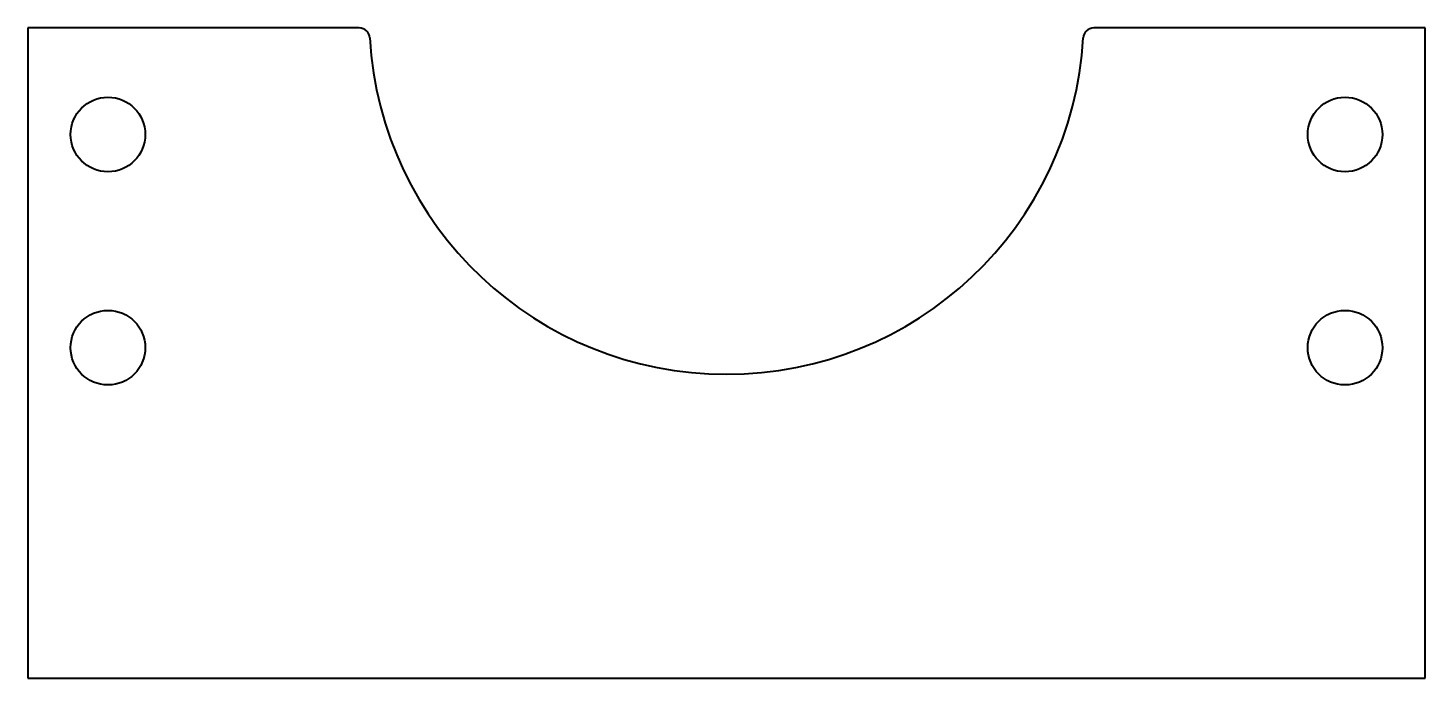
# Model space of a CAD drawing. Header units: millimetres. Extents: x 0 to 262, y 0 to 122.
import ezdxf

# ---------------------------------------------------------------- set-up
doc = ezdxf.new("R2010")
doc.units = ezdxf.units.MM
doc.linetypes.add('K5LT32769', pattern=[0])

msp = doc.modelspace()

# ---------------------------------------------------------------- linework, layer by layer
at = {"color": 7, "linetype": 'K5LT32769', "lineweight": 40}
for p, q in [((62.12, 122), (0, 122)), ((0, 122), (0, 0)), ((262, 122), (199.88, 122)), ((262, 0), (262, 122)), ((0, 0), (262, 0))]:
    msp.add_line(p, q, dxfattribs=at)
for centre in [(15, 102), (247, 102), (15, 62), (247, 62)]:
    msp.add_circle(centre, 7, dxfattribs=at)
for centre, radius, start, end in [((62.12, 120), 2, 3.3234, 90), ((199.88, 120), 2, 90, 176.6766), ((131, 124), 67, 183.3234, 356.6766)]:
    msp.add_arc(centre, radius, start, end, dxfattribs=at)

doc.saveas('drawing.dxf')
